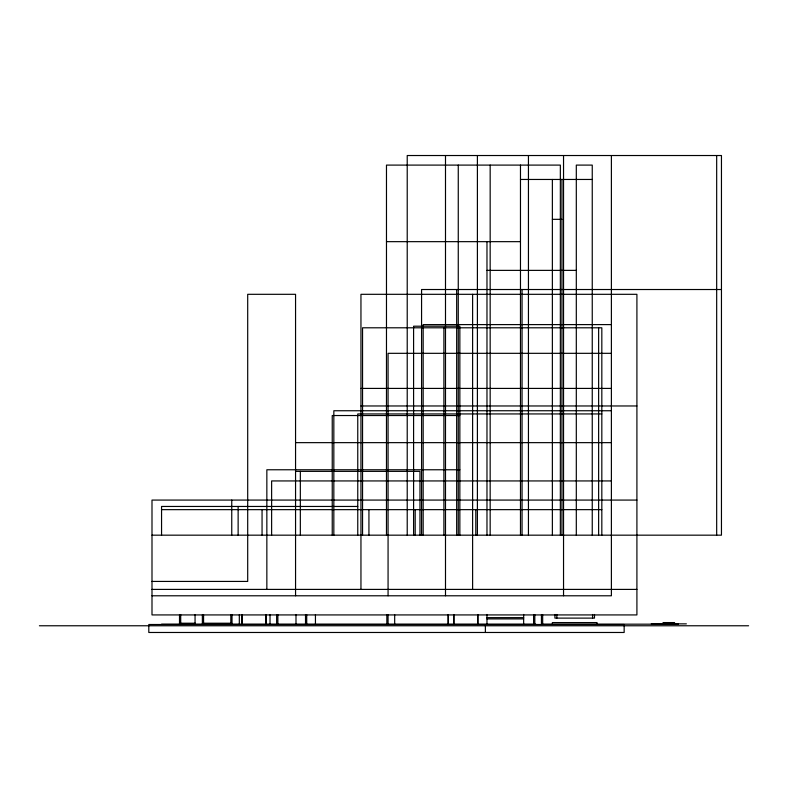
<?xml version="1.0" encoding="UTF-8"?>
<svg xmlns="http://www.w3.org/2000/svg" width="788" height="788" viewBox="0 0 788 788"><rect width="100%" height="100%" fill="white"/><g stroke="black" fill="none" stroke-linecap="round" stroke-linejoin="round"><path stroke-width="1.18" d="M520.474 179.457L592.251 179.457M552.368 219.33L561.942 219.33M386.475 241.66L520.474 241.66M486.974 270.373L576.304 270.373M721.453 289.521L421.57 289.521L421.57 535.17M611.389 324.607L423.166 324.607L423.166 535.17M611.389 353.32L388.07 353.32L388.07 595.787M360.953 388.415L611.389 388.415M360.953 405.968L636.911 405.968M611.389 410.745L333.836 410.745L333.836 535.17M601.825 413.936L357.762 413.936L357.762 535.17M459.857 415.532L332.24 415.532L332.24 535.17M295.559 442.649L611.389 442.649M459.857 469.766L266.846 469.766L266.846 589.404M295.559 471.362L419.974 471.362L419.974 535.17M611.389 480.936L271.624 480.936L271.624 535.17M636.911 500.075L151.995 500.075L151.995 614.926L636.911 614.926L636.911 294.308L360.953 294.308L360.953 589.404M357.762 506.457L161.56 506.457L161.56 535.17M161.56 509.649L601.825 509.649M151.995 535.17L721.453 535.17L721.453 155.522L407.219 155.522L407.219 535.17M151.995 581.426L247.698 581.426L247.698 294.308L295.559 294.308L295.559 595.787M151.995 589.404L636.911 589.404M151.995 595.787L611.389 595.787L611.389 155.522M486.974 617.634L523.656 617.634M486.974 618.915L523.656 618.915M180.708 623.219L195.286 623.219M202.447 623.219L231.751 623.219M651.272 623.86L686.368 623.86M161.56 624.175L535.761 624.175M543.08 624.175L678.389 624.175M39.4 625.77L748.6 625.77M716.676 155.522L716.676 535.17M674.558 623.86L674.558 622.579L663.072 622.579L663.072 623.86M672.006 622.579L672.006 623.86M665.624 622.579L665.624 623.86M601.825 535.17L601.825 327.798L362.549 327.798L362.549 535.17M598.634 327.798L598.634 535.17M597.038 624.5L597.038 622.579L552.368 622.579L552.368 624.5M594.487 614.473L594.487 618.117L554.919 618.117L554.919 614.473M592.566 614.473L592.566 618.117M592.251 535.17L592.251 165.096L576.304 165.096L576.304 535.17M563.538 155.522L563.538 595.787M561.942 179.457L561.942 535.17M560.347 535.17L560.347 165.096L386.475 165.096L386.475 535.17M556.84 614.473L556.84 618.117M552.368 179.457L552.368 535.17M542.666 614.748L542.666 624.5M541.435 614.748L541.435 624.5M534.825 614.748L534.825 624.5M533.594 614.748L533.594 624.5M528.443 155.522L528.443 535.17M523.656 614.453L523.656 624.5M522.06 289.521L522.06 535.17M520.474 165.096L520.474 535.17M490.166 165.096L490.166 535.17M486.974 241.66L486.974 535.17M486.974 614.453L486.974 624.5M485.378 624.5L485.378 632.478M478.04 614.748L478.04 624.5M477.607 614.748L477.607 624.5M477.4 155.522L477.4 535.17M475.804 509.649L475.804 535.17M472.613 294.308L472.613 589.404M459.857 535.17L459.857 326.202L413.592 326.202L413.592 535.17M458.261 165.096L458.261 535.17M456.666 289.521L456.666 535.17M454.055 614.748L454.055 624.5M453.622 614.748L453.622 624.5M448.382 614.748L448.382 624.5M448.047 614.748L448.047 624.5M445.496 155.522L445.496 595.787M443.9 327.798L443.9 535.17M415.187 509.649L415.187 535.17M394.68 614.748L394.68 624.5M388.07 614.748L388.07 624.5M386.839 614.748L386.839 624.5M368.932 509.649L368.932 535.17M315.446 614.748L315.446 624.5M306.719 614.748L306.719 624.5M305.517 614.748L305.517 624.5M300.336 471.362L300.336 535.17M295.993 614.748L295.993 624.5M277.869 614.748L277.869 624.5M276.637 614.748L276.637 624.5M270.028 614.748L270.028 624.5M266.206 614.748L266.206 624.5M265.763 614.748L265.763 624.5M262.059 509.649L262.059 535.17M242.221 614.748L242.221 624.5M241.788 614.748L241.788 624.5M239.325 614.817L239.325 624.5M238.134 506.457L238.134 535.17M232.017 614.817L232.017 624.5M231.751 500.075L231.751 535.17M230.815 614.817L230.815 624.5M203.57 614.817L203.57 624.5M202.368 614.817L202.368 624.5M195.06 614.61L195.06 624.5M180.708 614.61L180.708 624.5M179.506 614.817L179.506 624.5M624.155 624.5L148.804 624.5L148.804 632.478L624.155 632.478L624.155 624.5"/></g></svg>
